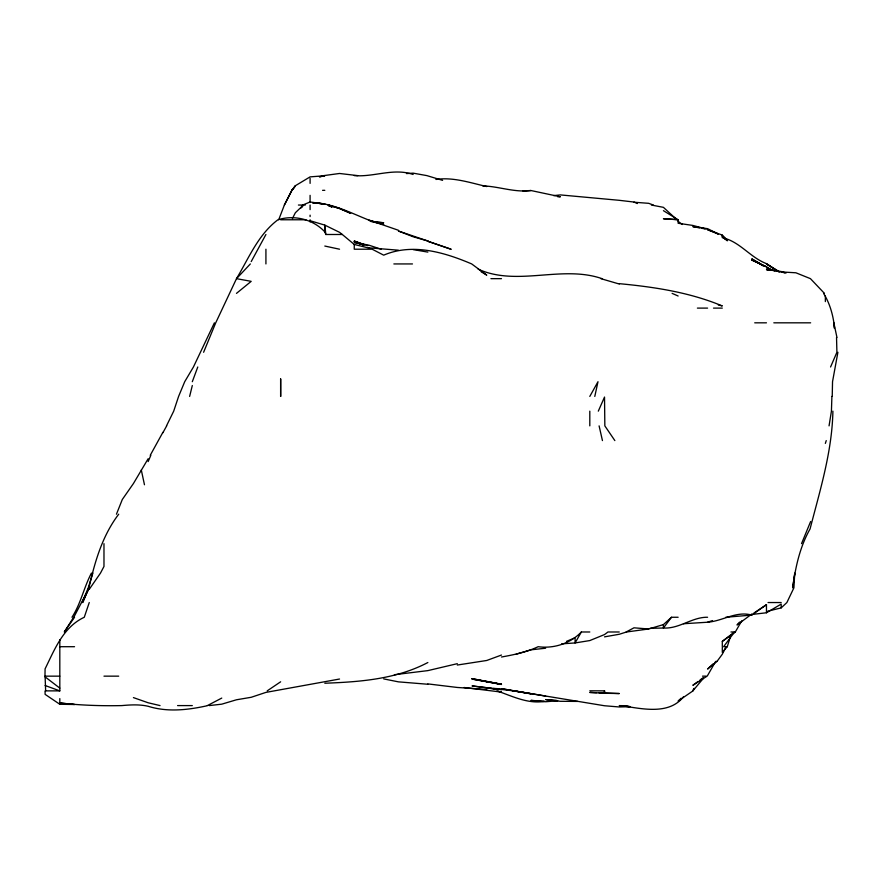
<?xml version="1.0" encoding="UTF-8"?>
<svg xmlns="http://www.w3.org/2000/svg" width="882" height="882" viewBox="0 0 882 882"><rect width="100%" height="100%" fill="white"/><g stroke="black" fill="none" stroke-linecap="round" stroke-linejoin="round"><path stroke-width="1.32" d="M44.96 676.152L45.092 668.854C54.662 649.417 63.195 627.113 84.275 617.257L89.258 602.538M832.233 396.426L832.531 381.708L837.9 352.271M832.895 411.155C832.145 451.33 820.039 490.315 810.073 528.924C799.831 546.939 795.388 567.457 792.72 587.82L794.737 573.091L793.91 587.82L786.887 602.538L781.187 607.874L767.693 611.215M831.902 396.426L831.428 411.155L829.058 425.874M594.788 396.426L597.996 381.708L589.804 396.426M89.258 586.453C95.069 560.952 102.621 535.363 118.706 514.206M189.63 396.426L192.309 385.533M92.875 573.091L88.233 587.82L82.246 602.538L89.258 587.82L74.54 615.823L64.298 631.986L74.54 617.257M722.303 647.553L722.303 652.349L727.264 646.704L730.351 636.892M825.354 443.403L826.247 440.592M278.701 219.772L284.368 205.043L291.865 190.325L295.371 185.727L310.089 176.874L324.808 175.739L319.46 176.841L324.808 175.606M192.309 381.708L197.777 366.989M203.61 352.271L215.726 322.823L236.497 278.657C248.779 258.161 258.239 234.557 277.918 219.772C294.125 214.624 313.044 219.188 324.808 231.867L325.844 234.491L342.304 234.491L354.255 244.446L368.974 248.062M82.886 602.538L88.828 587.82M810.635 521.505L801.529 543.654M148.143 461.584L150.844 455.321M830.568 366.989L836.908 352.271L836.533 337.541M598.305 411.155L604.523 397.054L604.843 425.874L614.853 440.592M214.403 322.823L193.434 366.989L184.713 381.708L178.594 396.426L173.699 411.155L166.489 425.874M694.145 688.412L692.855 690.959L678.137 701.08L681.036 698.29M694.068 688.412L692.855 690.871L703.439 678.247M116.446 514.206L122.311 499.488L133.425 483.545L148.143 458.739M91.43 573.091C83.867 587.368 80.868 603.641 71.971 617.257M726.062 646.704L722.303 654.235L717 661.423L707.584 669.052L712.965 663.97M292.383 218.593L295.371 212.727L303.397 205.043L301.942 207.248M284.368 205.043L291.887 190.325L295.371 185.915L291.865 190.325M150.227 455.321L162.872 432.356M251.205 261.579L265.923 234.491M162.872 432.775L166.676 425.874M589.804 631.986L581.359 631.986L575.086 642.945L561.702 643.838M707.584 675.502L715.644 661.423L717 661.423M741.773 620.796L735.312 631.986L722.303 641.39L722.303 646.704M300.696 208.35L302.691 205.043L310.089 201.989L324.808 204.062L319.46 203.544M678.137 617.257L671.5 617.257L663.418 628.017L650.034 628.315M89.258 589.308L100.493 573.091L103.977 566.464L103.977 543.654M739.568 622.086L737.021 624.985L751.751 614.081M683.462 696.802C668.71 715.567 641.027 708.511 620.73 705.589L628.679 706.504M250.345 263.939L236.497 278.657L251.205 281.347L236.475 293.375M581.359 631.986C570.334 643.463 553.918 648.854 538.163 646.704C526.62 652.173 513.974 654.764 501.472 657.013M604.523 636.859L619.252 634.268L626.518 631.986L648.689 628.987L663.418 624.599L671.5 617.257M722.303 641.39L734.541 631.986L723.615 646.704L727.264 646.704M698.004 681.488L692.855 685.314L707.121 676.152L702.535 676.152M700.054 679.967L703.141 677.674M725.798 617.257L751.751 615.085L766.469 604.677L766.469 612.769L751.751 614.478M267.202 690.871L280.641 681.797M754.011 612.968L766.469 604.677M766.469 612.769L781.187 604.093L781.187 607.874M626.143 631.986L633.971 627.819L648.689 628.987M207.38 705.589L221.757 698.081M427.858 662.525C396.051 679.239 360.021 681.918 324.808 683.23M566.498 641.357L575.086 637.774L575.086 642.945L589.804 640.564L604.523 634.566L607.974 631.986L619.252 631.986M323.848 175.606L339.537 173.478L357.651 175.606M501.472 655.05L486.754 660.475L457.306 665.039M481.087 271.7L486.754 275.129L471.705 263.939C444.396 252.296 412.379 242.837 383.703 255.163L372.138 249.209L354.255 249.209L354.255 244.446M683.484 623.739L707.584 622.229L712.491 620.575M516.191 654.157L530.92 649.836L545.638 648.215M457.306 663.672L427.858 670.618L394.408 674.708M707.584 622.229C722.799 621.071 736.205 610.719 751.751 615.085M339.537 679.03L265.923 692.392L251.205 697.287L236.475 699.779L221.757 704.167L209.243 705.589M207.038 705.776C187.723 710.032 167.36 712.336 148.143 706.273C139.554 704.288 130.58 704.806 121.859 705.589C101.198 706.03 80.372 705.302 59.811 702.976L74.54 704.509L59.811 704.277L45.092 694.343L45.092 691.587M435.895 179.465C453.006 176.852 470.194 182.772 486.754 186.554M553.664 195.617L560.357 194.911L619.252 200.313L633.971 202.044L637.333 203.544M557.689 700.793L545.638 701.741L530.92 700.396L544.304 701.278M406.448 173.578L413.14 173.148L426.833 175.606L442.588 180.358M522.883 190.92L530.92 190.523L560.357 196.785L557.689 196.73M577.754 701.422L560.357 701.3L545.638 699.602L556.344 700.319M544.304 701.411C527.623 704.079 512.233 696.13 496.908 690.871M482.741 185.87C498.848 186.367 514.57 192.717 530.92 190.523M354.255 175.606C374.056 177.271 393.559 167.69 413.14 174.482M322.569 190.325L324.808 190.325M298.414 205.043L305.249 205.043M651.412 205.043L663.418 207.336L675.976 218.879M280.641 219.772L305.9 219.772M393.857 263.939L412.478 263.939M490.932 278.657L501.472 278.657M697.397 308.105L707.584 308.105M713.516 308.105L722.303 308.105M754.716 322.823L766.469 322.823M773.812 322.823L810.635 322.823M768.035 602.538L781.187 602.538M707.584 617.257C692.205 616.937 679.272 629.009 663.418 628.017L663.418 624.599M730.946 631.986L735.312 631.986M59.811 646.704L74.54 646.704M59.811 676.152L45.092 676.152L45.644 690.871M103.977 676.152L118.706 676.152M45.092 690.871L59.811 690.871L59.811 639.726M596.497 692.69L589.804 692.436L604.523 693.263L604.523 690.871L604.523 693.263L619.252 693.539L599.176 692.8M177.591 705.589L192.309 705.589M589.804 690.815L604.523 690.871M427.858 684.256L398.421 681.852L383.703 678.897M629.957 706.548L619.252 705.589L629.957 706.702L619.252 706.967L604.523 705.754L516.191 691.19L472.024 685.942L490.767 688.258M493.446 688.401L497.459 688.633M375.666 222.264L383.703 222.749L370.319 221.173M486.754 689.393L457.306 687.464L427.858 683.903M678.137 219.64L663.418 218.736L678.137 219.772L678.137 223.256L692.855 225.439L706.35 229.044M633.971 202.221L648.689 203.323L653.386 205.043M398.421 250.19L368.974 247.831M516.191 691.124L513.258 690.871L530.92 693.814L501.472 688.688L545.638 696.096M312.768 202.617C332.327 203.279 350.209 212.65 368.048 219.772L398.421 230.268M486.754 688.026L501.472 689.559L486.754 688.026M312.768 202.816L316.781 203.257M312.768 202.673L324.808 204.062M463.998 687.497L501.472 692.094L498.054 691.179M619.252 283.662C654.29 286.97 689.581 292.306 722.303 305.944L718.29 304.974M413.14 249.584L427.858 252.109M699.547 227.876L692.855 226.63L707.584 228.67L718.069 233.906M702.226 228.372L704.905 228.868M324.808 246.045L339.537 249.209M370.319 221.316L383.703 224.392L368.974 220.18M160.05 705.589L148.143 702.767L133.425 697.607M602.064 278.657C561.911 264.732 517.194 286.837 478.165 269.153M367.75 245.703L354.255 241.04L364.068 244.931L354.255 242.418L368.974 245.185L381.079 249.209M768.917 270.289L766.469 269.638L781.187 271.502L786.094 273.001M784.87 272.935L781.187 271.921L795.906 272.792L810.448 278.657L824.427 293.375L823.556 293.375C830.039 303.584 833.413 316.142 834.548 328.17M619.252 284.015L600.863 278.657M310.089 220.709L324.808 225.119L339.537 232.33L342.304 234.491M726.955 240.147L722.303 235.108L707.584 229.717L718.069 234.017M364.068 244.953L354.255 241.436L362.844 244.59M45.092 685.501L59.811 690.871M354.255 241.536L362.844 244.876M775.058 271.127L766.469 267.665L771 270.3M328.435 205.55L332.139 207.061L328.479 205.55M350.573 213.268L339.537 208.494L328.236 205.043L339.537 208.494L350.573 213.257M766.469 266.761L751.751 260.014L766.469 266.761L772.125 270.388M672.117 293.375L678.137 296.01M760.703 263.939L751.751 258.845L763.426 266.077M780.052 272.108L766.469 263.939L777.792 271.303M663.418 210.666L678.137 219.772M779.004 272.042L766.469 263.641C750.053 257.434 739.844 241.481 722.303 237.677L722.303 235.108M678.137 221.338L682.337 224.502M727.562 240.709L722.303 236.696L725.247 239.198M45.092 676.869L59.811 688.125M727.209 240.323L722.303 235.88L726.955 240.643M599.098 425.874L602.45 440.592M836.974 337.541L833.832 322.823L834.328 328.17M141.307 470.04L144.472 484.758M325.844 234.491L324.808 225.119L324.808 231.867M825.354 295.58L825.354 301.589M589.804 411.155L589.804 425.874M310.089 178.396L310.089 183.379M310.089 195.341L310.089 202.529M310.089 205.043L310.089 209.607M310.089 215.153L310.089 216.575M310.089 219.772L310.089 221.9M265.923 249.209L265.923 263.939M59.811 698.61L59.811 704.277M280.641 378.94L280.641 396.426L280.641 378.94M501.472 684.223L472.024 678.688L501.472 684.223M486.754 681.676L472.024 679.063L501.472 684.465L486.754 681.676M427.858 241.006L413.14 236.751L398.421 231.018L427.858 241.006M450.978 249.209L427.858 241.282L450.978 249.209"/></g></svg>
